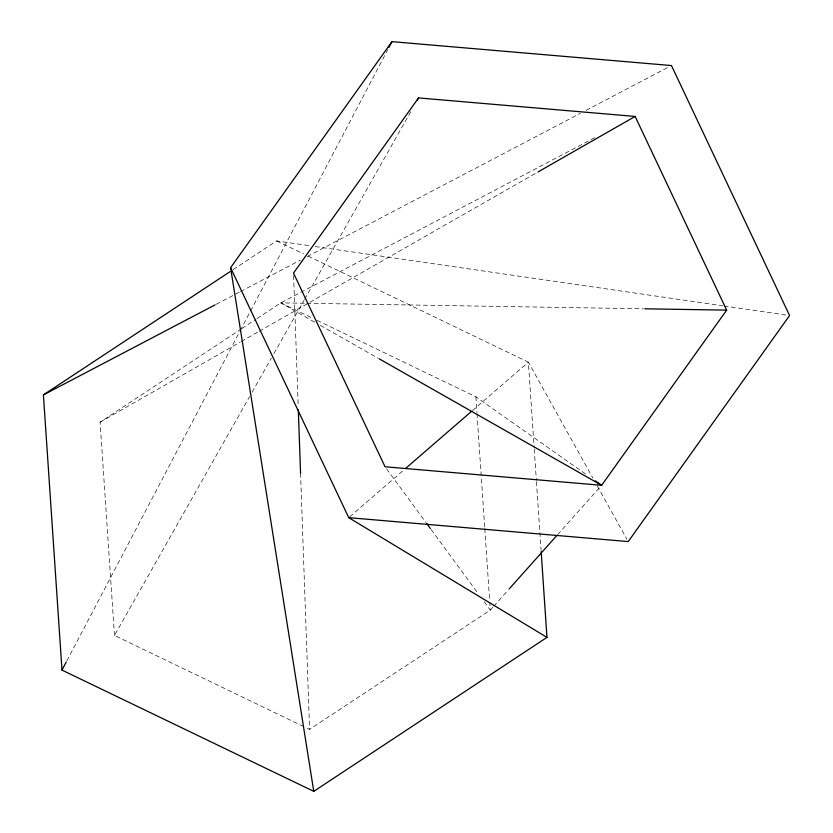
<?xml version="1.0" encoding="UTF-8"?>
<svg xmlns="http://www.w3.org/2000/svg" width="833" height="833" viewBox="0 0 833 833"><rect width="100%" height="100%" fill="white"/><g stroke="black" fill="none" stroke-linecap="round" stroke-linejoin="round"><path stroke-width="0.62" stroke-dasharray="4.17 3.12" d="M66.838 660.902L239.665 331.711M240.268 330.555L249.942 312.136M250.546 310.99L387.72 49.709M303.743 726.584L114.485 635.444L249.556 396.675M252.118 392.145L271.319 358.19M273.88 353.671L303.962 300.484M304.607 299.349L410.867 111.497M492.876 607.184L490.283 610.089L309.584 729.396L304.92 727.147M493.74 606.216L508.411 589.774M557.61 534.64L599.906 487.243M349.704 516.814L404.682 469.229M472.426 410.596L528.382 362.168L592.836 477.986M233.219 269.569L276.608 240.924L310.032 245.777M114.485 635.444L100.085 422.185L240.747 329.306M241.83 328.587L255.898 319.299M256.981 318.591L280.783 302.868L596.011 137.029M100.085 422.185L240.06 342.196M241.185 341.561L258.115 331.878M259.25 331.232L536.921 172.556M216.268 304.253L239.321 292.164M240.466 291.56L300.39 260.135M307.304 256.512L580.414 113.298M586.172 110.279L669.149 66.765M314.676 322.142L280.783 302.868L305.482 303.274M306.783 303.295L643.472 308.783M315.176 246.526L722.732 305.794M724.012 305.982L787.018 315.145M276.608 240.924L303.535 253.888M308.22 256.147L528.382 362.168L534.161 447.842M280.783 302.868L312.333 318.06M317.009 320.309L475.882 396.82L586.838 474.893M320.33 325.359L377.943 358.117M386.585 468.864L425.757 522.218M431.14 529.538L477.996 593.346M484.14 601.718L490.283 610.089L489.762 602.332M597.261 485.931L626.957 539.295M534.255 449.143L536.358 480.297M536.442 481.599L541.086 550.394M475.882 396.82L476.934 412.335M477.017 413.626L484.702 527.362M484.785 528.653L489.679 601.041M293.601 275.681L298.183 405.692M300.567 473.29L309.584 729.396"/><path stroke-width="1.25" d="M541.179 551.696L546.958 637.38L313.77 791.35L61.996 670.107L66.234 662.048M388.928 47.408L391.958 41.65L671.45 65.557L789.59 315.52L628.228 541.575L348.725 517.657L230.595 267.705L391.958 41.65M417.26 100.179L418.541 97.919L635.131 116.443L726.668 310.136L601.634 485.306L385.044 466.772L293.508 273.078L418.541 97.919M509.275 588.806L556.746 535.609M405.661 468.375L471.436 411.45M61.996 670.107L43.41 394.894L229.97 271.714M538.056 171.921L635.131 116.443M43.41 394.894L215.112 304.857M644.773 308.804L726.668 310.136M379.077 358.752L601.634 485.306L595.293 480.839M348.725 517.657L546.958 637.38M426.527 523.259L430.369 528.497M230.595 267.705L313.77 791.35M298.318 409.586L300.567 473.29"/></g></svg>
